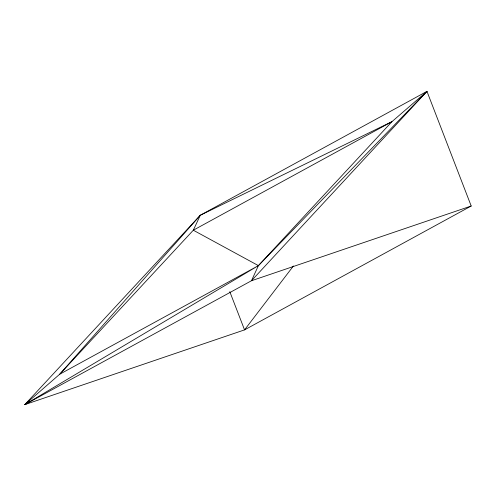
<?xml version="1.0" encoding="UTF-8"?>
<svg xmlns="http://www.w3.org/2000/svg" width="496" height="496" viewBox="0 0 496 496"><rect width="100%" height="100%" fill="white"/><g stroke="black" fill="none" stroke-linecap="round" stroke-linejoin="round"><path stroke-width="0.74" d="M426.963 91.369L258.41 265.633L193.31 230.212L391.97 121.638L258.41 265.633L251.453 280.755L426.963 91.369L391.97 121.638L200.31 215.245L193.31 230.212L59.706 374.226L24.8 404.631L244.547 329.883L471.2 206.014L426.963 91.369L200.31 215.245L24.8 404.631L251.453 280.755L471.2 206.014M293.44 265.955L244.547 329.883L229.797 291.673M200.31 215.245L59.706 374.226L258.41 265.633L24.8 404.631"/></g></svg>
